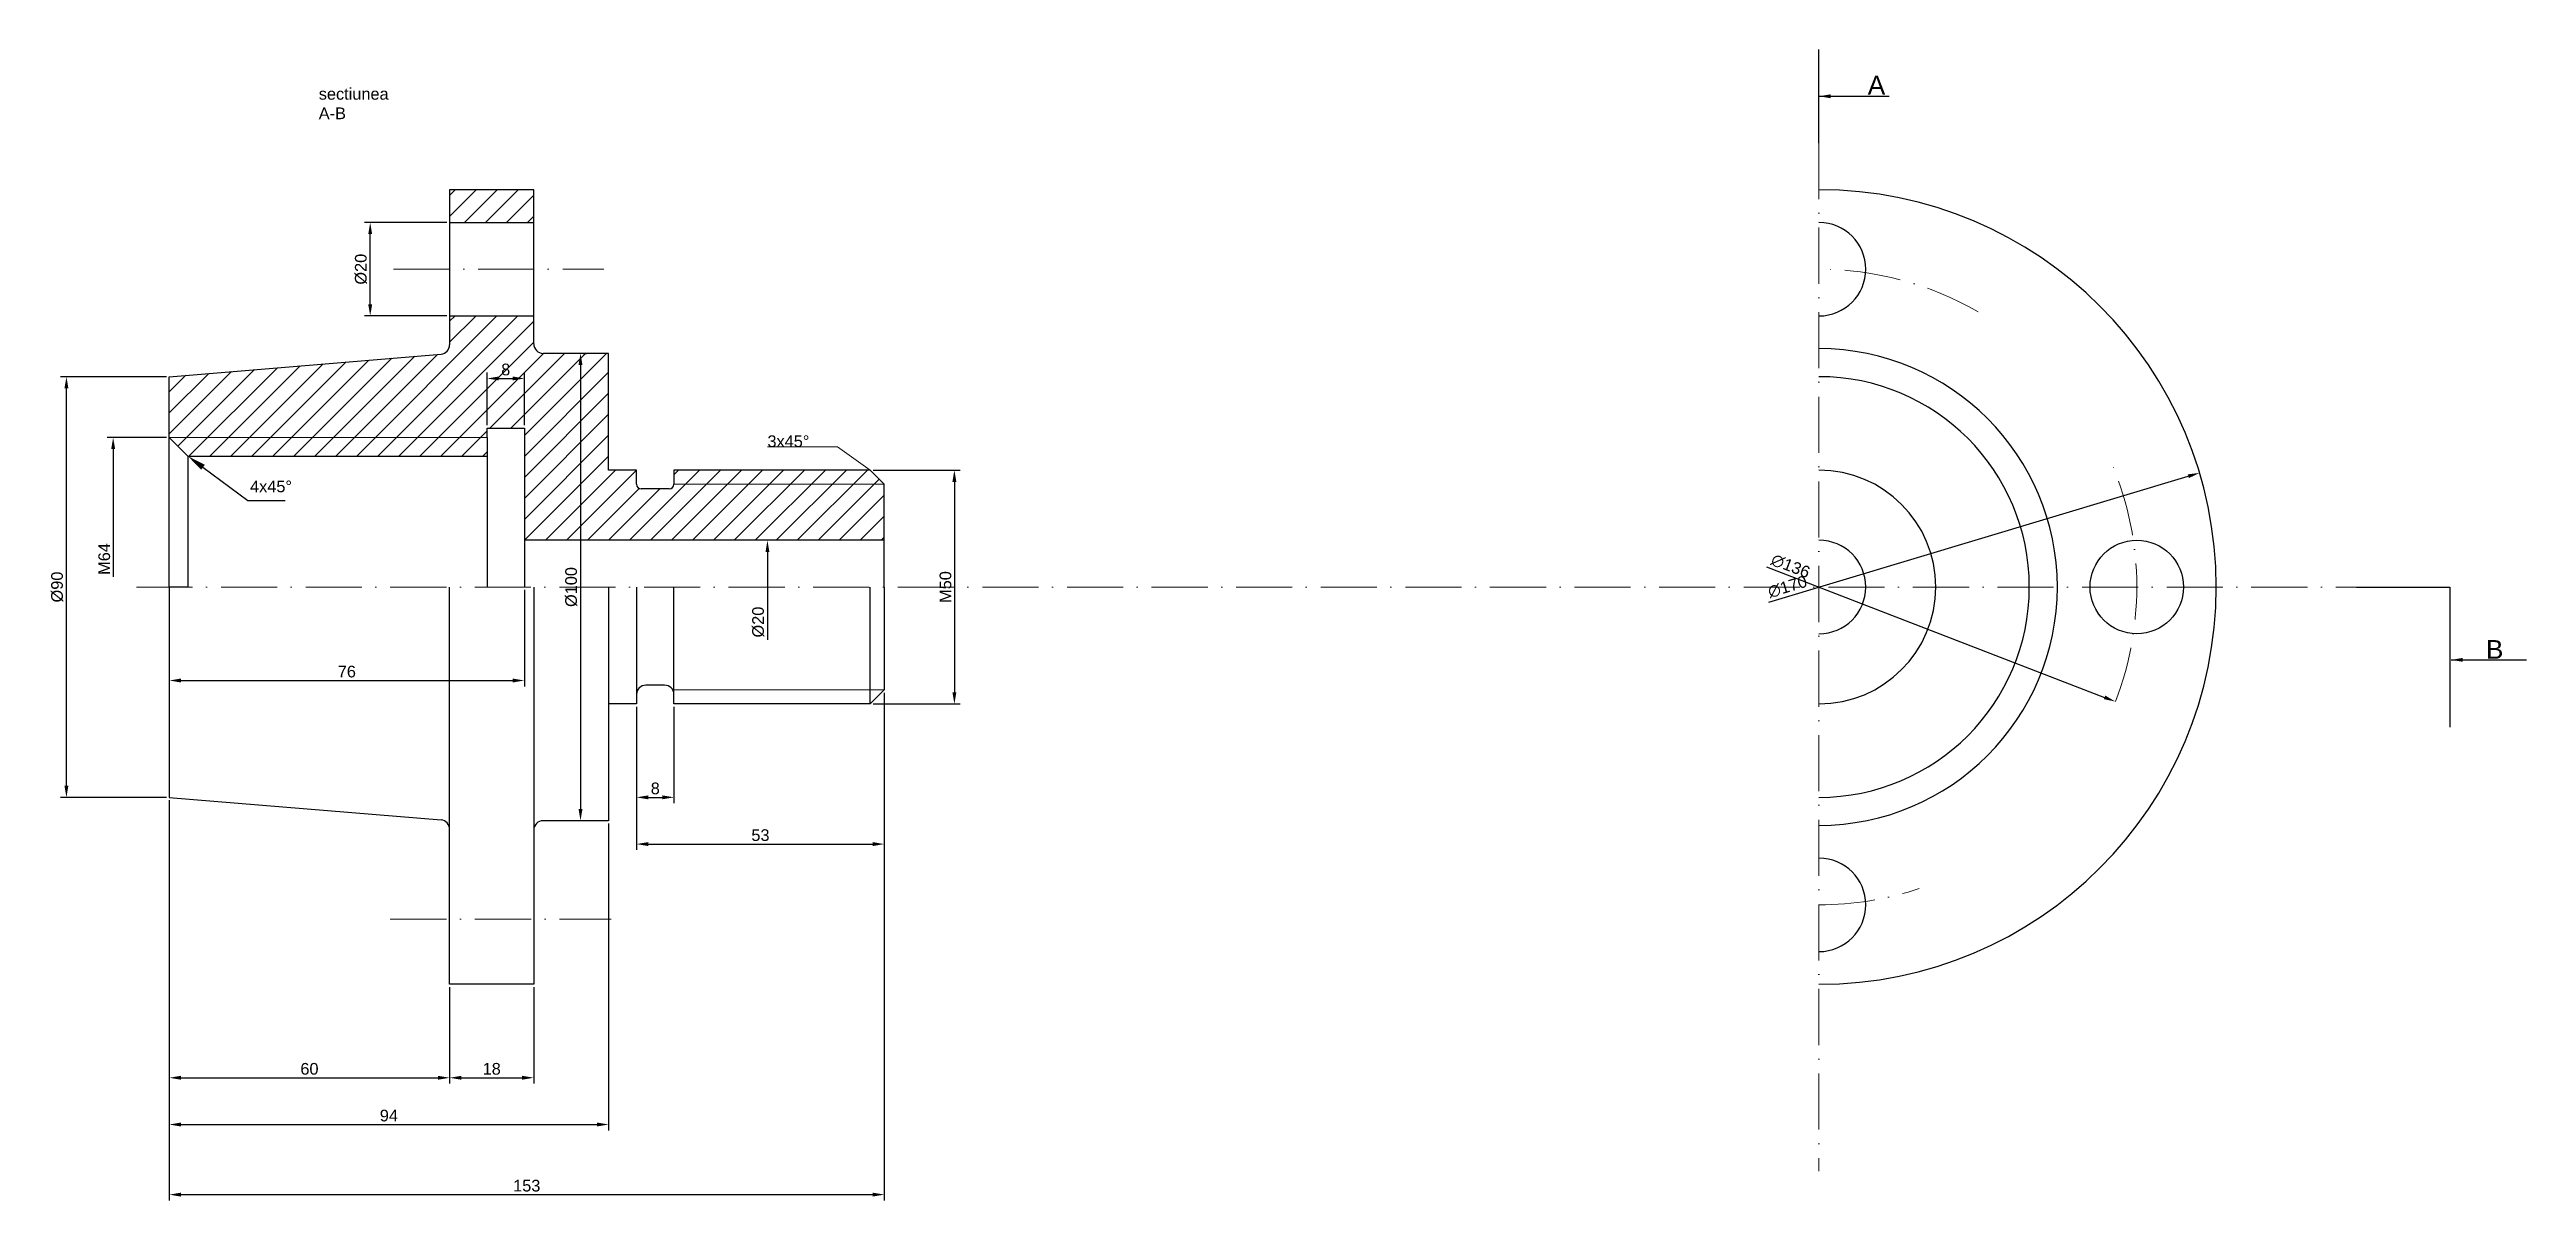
# Model space of a CAD drawing. Header units: millimetres. Extents: x 2021 to 2551, y 2669 to 2915.
import ezdxf
from ezdxf import colors
from ezdxf.entities.mleader import LeaderData, LeaderLine
from ezdxf.math import Vec2, Vec3

# ---------------------------------------------------------------- set-up
doc = ezdxf.new("R2010")
doc.units = ezdxf.units.MM
doc.linetypes.add('ACAD_ISO10W100', pattern=[18, 12, -3, 0, -3])
for name, color, linetype, lineweight in [('AXE', 129, 'ACAD_ISO10W100', 15), ('COTARE', 104, 'Continuous', 15), ('DESENARE', 7, 'Continuous', 30), ('HȘURARE', 52, 'Continuous', 15), ('LINIE SUBTIRE', 7, 'Continuous', 15)]:
    doc.layers.add(name, color=color, linetype=linetype, lineweight=lineweight)
doc.styles.get("Standard").update_dxf_attribs({"font": 'arial.ttf'})
doc.dimstyles.new('ISO-25', dxfattribs={"dimtxt": 2.5, "dimasz": 2.5, "dimexe": 1.25, "dimexo": 0.625, "dimtad": 1, "dimtxsty": 'Standard', "dimcen": 2.5, "dimadec": 0, "dimazin": 0, "dimtfac": 1, "dimtmove": 0, "dimatfit": 3, "dimfxl": 1, "dimarcsym": 0})

# ---------------------------------------------------------------- blocks, each defined once
blk = doc.blocks.new('*D1')
at = {"layer": 'COTARE', "color": 0, "lineweight": -2, "transparency": 16777216}
for p, q in [((2106.38, 2878), (2088.75, 2878)), ((2090, 2860.5), (2090, 2875.5)), ((2106.38, 2858), (2088.75, 2858))]:
    blk.add_line(p, q, dxfattribs=at)
at = {"layer": 'COTARE', "color": 0, "transparency": 16777216}
for points in [[(2089.58, 2875.5), (2090.42, 2875.5), (2090, 2878)], [(2089.58, 2860.5), (2090.42, 2860.5), (2090, 2858)]]:
    blk.add_solid(points, dxfattribs=at)
at = {"layer": 'Defpoints', "color": 0, "transparency": 16777216}
for p in [(2090, 2878), (2107, 2878), (2107, 2858)]:
    blk.add_point(p, dxfattribs=at)
at = {"layer": 'COTARE', "color": 0, "transparency": 16777216, "insert": (2088.03, 2868), "char_height": 2.5, "attachment_point": 5, "rotation": 90}
blk.add_mtext('%%C20', dxfattribs=at)
blk = doc.blocks.new('*D2')
at = {"layer": 'COTARE', "color": 0, "lineweight": -2, "transparency": 16777216}
for p, q in [((2046.38, 2845), (2023.75, 2845)), ((2025, 2757.5), (2025, 2842.5)), ((2046.38, 2755), (2023.75, 2755))]:
    blk.add_line(p, q, dxfattribs=at)
at = {"layer": 'COTARE', "color": 0, "transparency": 16777216}
for points in [[(2024.58, 2842.5), (2025.42, 2842.5), (2025, 2845)], [(2024.58, 2757.5), (2025.42, 2757.5), (2025, 2755)]]:
    blk.add_solid(points, dxfattribs=at)
at = {"layer": 'Defpoints', "color": 0, "transparency": 16777216}
for p in [(2025, 2845), (2047, 2845), (2047, 2755)]:
    blk.add_point(p, dxfattribs=at)
at = {"layer": 'COTARE', "color": 0, "transparency": 16777216, "insert": (2023.03, 2800), "char_height": 2.5, "attachment_point": 5, "rotation": 90}
blk.add_mtext('%%c90', dxfattribs=at)
blk = doc.blocks.new('*D3')
at = {"layer": 'COTARE', "color": 0, "lineweight": -2, "transparency": 16777216}
for p, q in [((2047, 2799.38), (2047, 2778.75)), ((2123, 2799.38), (2123, 2778.75)), ((2049.5, 2780), (2120.5, 2780))]:
    blk.add_line(p, q, dxfattribs=at)
at = {"layer": 'COTARE', "color": 0, "transparency": 16777216}
for points in [[(2049.5, 2780.42), (2049.5, 2779.58), (2047, 2780)], [(2120.5, 2780.42), (2120.5, 2779.58), (2123, 2780)]]:
    blk.add_solid(points, dxfattribs=at)
at = {"layer": 'Defpoints', "color": 0, "transparency": 16777216}
for p in [(2047, 2800), (2123, 2800), (2123, 2780)]:
    blk.add_point(p, dxfattribs=at)
at = {"layer": 'COTARE', "color": 0, "transparency": 16777216, "insert": (2085, 2781.9), "char_height": 2.5, "attachment_point": 5}
blk.add_mtext('76', dxfattribs=at)
blk = doc.blocks.new('*D4')
at = {"layer": 'COTARE', "color": 0, "lineweight": -2, "transparency": 16777216}
for p, q in [((2135, 2847.5), (2135, 2752.5)), ((2135.63, 2850), (2136.25, 2850)), ((2140.38, 2750), (2133.75, 2750))]:
    blk.add_line(p, q, dxfattribs=at)
at = {"layer": 'COTARE', "color": 0, "transparency": 16777216}
for points in [[(2134.58, 2847.5), (2135.42, 2847.5), (2135, 2850)], [(2134.58, 2752.5), (2135.42, 2752.5), (2135, 2750)]]:
    blk.add_solid(points, dxfattribs=at)
at = {"layer": 'Defpoints', "color": 0, "transparency": 16777216}
for p in [(2135, 2850), (2135, 2750), (2141, 2750)]:
    blk.add_point(p, dxfattribs=at)
at = {"layer": 'COTARE', "color": 0, "transparency": 16777216, "insert": (2133.03, 2800), "char_height": 2.5, "attachment_point": 5, "rotation": 90}
blk.add_mtext('%%c100', dxfattribs=at)
blk = doc.blocks.new('*D5')
at = {"layer": 'COTARE', "color": 0, "lineweight": -2, "transparency": 16777216}
for p, q in [((2200, 2777.38), (2200, 2743.75)), ((2147, 2774.38), (2147, 2743.75)), ((2149.5, 2745), (2197.5, 2745))]:
    blk.add_line(p, q, dxfattribs=at)
at = {"layer": 'COTARE', "color": 0, "transparency": 16777216}
for points in [[(2149.5, 2745.42), (2149.5, 2744.58), (2147, 2745)], [(2197.5, 2745.42), (2197.5, 2744.58), (2200, 2745)]]:
    blk.add_solid(points, dxfattribs=at)
at = {"layer": 'Defpoints', "color": 0, "transparency": 16777216}
for p in [(2200, 2778), (2147, 2775), (2200, 2745)]:
    blk.add_point(p, dxfattribs=at)
at = {"layer": 'COTARE', "color": 0, "transparency": 16777216, "insert": (2173.5, 2746.9), "char_height": 2.5, "attachment_point": 5}
blk.add_mtext('53', dxfattribs=at)
blk = doc.blocks.new('*D6')
at = {"layer": 'COTARE', "color": 0, "lineweight": -2, "transparency": 16777216}
for p, q in [((2197.63, 2825), (2216.25, 2825)), ((2215, 2822.5), (2215, 2777.5)), ((2197.63, 2775), (2216.25, 2775))]:
    blk.add_line(p, q, dxfattribs=at)
at = {"layer": 'COTARE', "color": 0, "transparency": 16777216}
for points in [[(2214.58, 2822.5), (2215.42, 2822.5), (2215, 2825)], [(2214.58, 2777.5), (2215.42, 2777.5), (2215, 2775)]]:
    blk.add_solid(points, dxfattribs=at)
at = {"layer": 'Defpoints', "color": 0, "transparency": 16777216}
for p in [(2197, 2825), (2197, 2775), (2215, 2775)]:
    blk.add_point(p, dxfattribs=at)
at = {"layer": 'COTARE', "color": 0, "transparency": 16777216, "insert": (2213.1, 2800), "char_height": 2.5, "attachment_point": 5, "rotation": 90}
blk.add_mtext('M50', dxfattribs=at)
blk = doc.blocks.new('*D7')
at = {"layer": 'COTARE', "color": 0, "lineweight": -2, "transparency": 16777216}
for p, q in [((2047, 2754.38), (2047, 2693.75)), ((2107, 2714.38), (2107, 2693.75)), ((2049.5, 2695), (2104.5, 2695))]:
    blk.add_line(p, q, dxfattribs=at)
at = {"layer": 'COTARE', "color": 0, "transparency": 16777216}
for points in [[(2049.5, 2695.42), (2049.5, 2694.58), (2047, 2695)], [(2104.5, 2695.42), (2104.5, 2694.58), (2107, 2695)]]:
    blk.add_solid(points, dxfattribs=at)
at = {"layer": 'Defpoints', "color": 0, "transparency": 16777216}
for p in [(2047, 2755), (2107, 2715), (2107, 2695)]:
    blk.add_point(p, dxfattribs=at)
at = {"layer": 'COTARE', "color": 0, "transparency": 16777216, "insert": (2077, 2696.9), "char_height": 2.5, "attachment_point": 5}
blk.add_mtext('60', dxfattribs=at)
blk = doc.blocks.new('*D8')
at = {"layer": 'COTARE', "color": 0, "lineweight": -2, "transparency": 16777216}
for p, q in [((2107, 2714.38), (2107, 2693.75)), ((2125, 2714.38), (2125, 2693.75)), ((2109.5, 2695), (2122.5, 2695))]:
    blk.add_line(p, q, dxfattribs=at)
at = {"layer": 'COTARE', "color": 0, "transparency": 16777216}
for points in [[(2109.5, 2695.42), (2109.5, 2694.58), (2107, 2695)], [(2122.5, 2695.42), (2122.5, 2694.58), (2125, 2695)]]:
    blk.add_solid(points, dxfattribs=at)
at = {"layer": 'Defpoints', "color": 0, "transparency": 16777216}
for p in [(2107, 2715), (2125, 2715), (2125, 2695)]:
    blk.add_point(p, dxfattribs=at)
at = {"layer": 'COTARE', "color": 0, "transparency": 16777216, "insert": (2116, 2696.9), "char_height": 2.5, "attachment_point": 5}
blk.add_mtext('18', dxfattribs=at)
blk = doc.blocks.new('*D9')
at = {"layer": 'COTARE', "color": 0, "lineweight": -2, "transparency": 16777216}
for p, q in [((2047, 2754.38), (2047, 2683.75)), ((2141, 2749.38), (2141, 2683.75)), ((2049.5, 2685), (2138.5, 2685))]:
    blk.add_line(p, q, dxfattribs=at)
at = {"layer": 'COTARE', "color": 0, "transparency": 16777216}
for points in [[(2049.5, 2685.42), (2049.5, 2684.58), (2047, 2685)], [(2138.5, 2685.42), (2138.5, 2684.58), (2141, 2685)]]:
    blk.add_solid(points, dxfattribs=at)
at = {"layer": 'Defpoints', "color": 0, "transparency": 16777216}
for p in [(2047, 2755), (2141, 2750), (2141, 2685)]:
    blk.add_point(p, dxfattribs=at)
at = {"layer": 'COTARE', "color": 0, "transparency": 16777216, "insert": (2094, 2686.9), "char_height": 2.5, "attachment_point": 5}
blk.add_mtext('94', dxfattribs=at)
blk = doc.blocks.new('*D10')
at = {"layer": 'COTARE', "color": 0, "lineweight": -2, "transparency": 16777216}
for p, q in [((2200, 2777.38), (2200, 2668.75)), ((2047, 2754.38), (2047, 2668.75)), ((2049.5, 2670), (2197.5, 2670))]:
    blk.add_line(p, q, dxfattribs=at)
at = {"layer": 'COTARE', "color": 0, "transparency": 16777216}
for points in [[(2049.5, 2670.42), (2049.5, 2669.58), (2047, 2670)], [(2197.5, 2670.42), (2197.5, 2669.58), (2200, 2670)]]:
    blk.add_solid(points, dxfattribs=at)
at = {"layer": 'Defpoints', "color": 0, "transparency": 16777216}
for p in [(2200, 2778), (2047, 2755), (2200, 2670)]:
    blk.add_point(p, dxfattribs=at)
at = {"layer": 'COTARE', "color": 0, "transparency": 16777216, "insert": (2123.5, 2671.9), "char_height": 2.5, "attachment_point": 5}
blk.add_mtext('153', dxfattribs=at)
blk = doc.blocks.new('*D11')
at = {"layer": 'COTARE', "color": 0, "lineweight": -2, "transparency": 16777216}
for p, q in [((2046.38, 2832), (2033.75, 2832)), ((2035, 2829.5), (2035, 2802.19))]:
    blk.add_line(p, q, dxfattribs=at)
at = {"layer": 'COTARE', "color": 0, "transparency": 16777216}
blk.add_solid([(2034.58, 2829.5), (2035.42, 2829.5), (2035, 2832)], dxfattribs=at)
at = {"layer": 'Defpoints', "color": 0, "transparency": 16777216}
for p in [(2047, 2832), (2035, 2780), (2047, 2780)]:
    blk.add_point(p, dxfattribs=at)
at = {"layer": 'COTARE', "color": 0, "transparency": 16777216, "insert": (2033.1, 2806), "char_height": 2.5, "attachment_point": 5, "rotation": 90}
blk.add_mtext('M64', dxfattribs=at)
blk = doc.blocks.new('*D12')
at = {"layer": 'COTARE', "color": 0, "lineweight": -2, "transparency": 16777216}
blk.add_line((2175, 2807.5), (2175, 2788.73), dxfattribs=at)
at = {"layer": 'COTARE', "color": 0, "transparency": 16777216}
blk.add_solid([(2174.58, 2807.5), (2175.42, 2807.5), (2175, 2810)], dxfattribs=at)
at = {"layer": 'Defpoints', "color": 0, "transparency": 16777216}
for p in [(2200, 2810), (2175, 2775), (2197, 2775)]:
    blk.add_point(p, dxfattribs=at)
at = {"layer": 'COTARE', "color": 0, "transparency": 16777216, "insert": (2173.03, 2792.5), "char_height": 2.5, "attachment_point": 5, "rotation": 90}
blk.add_mtext('%%c20', dxfattribs=at)
blk = doc.blocks.new('*D13')
at = {"layer": 'COTARE', "color": 0, "lineweight": -2, "transparency": 16777216}
for p, q in [((2147, 2774.38), (2147, 2753.75)), ((2155, 2774.38), (2155, 2753.75)), ((2149.5, 2755), (2152.5, 2755))]:
    blk.add_line(p, q, dxfattribs=at)
at = {"layer": 'COTARE', "color": 0, "transparency": 16777216}
for points in [[(2149.5, 2755.42), (2149.5, 2754.58), (2147, 2755)], [(2152.5, 2755.42), (2152.5, 2754.58), (2155, 2755)]]:
    blk.add_solid(points, dxfattribs=at)
at = {"layer": 'Defpoints', "color": 0, "transparency": 16777216}
for p in [(2147, 2775), (2155, 2775), (2155, 2755)]:
    blk.add_point(p, dxfattribs=at)
at = {"layer": 'COTARE', "color": 0, "transparency": 16777216, "insert": (2151, 2756.9), "char_height": 2.5, "attachment_point": 5}
blk.add_mtext('8', dxfattribs=at)
blk = doc.blocks.new('*D16')
at = {"layer": 'COTARE', "color": 0, "lineweight": -2, "transparency": 16777216}
blk.add_line((2389.28, 2796.79), (2479.02, 2823.7), dxfattribs=at)
at = {"layer": 'COTARE', "color": 0, "transparency": 16777216}
blk.add_solid([(2478.9, 2824.1), (2479.14, 2823.3), (2481.42, 2824.42)], dxfattribs=at)
at = {"layer": 'Defpoints', "color": 0, "transparency": 16777216}
for p in [(2481.42, 2824.42), (2318.58, 2775.58)]:
    blk.add_point(p, dxfattribs=at)
at = {"layer": 'COTARE', "color": 0, "transparency": 16777216, "insert": (2393.26, 2800.04), "char_height": 2.5, "attachment_point": 5, "rotation": 16.6946}
blk.add_mtext('∅170', dxfattribs=at)
blk = doc.blocks.new('*D18')
at = {"layer": 'COTARE', "color": 0, "lineweight": -2, "transparency": 16777216}
for p, q in [((2115, 2834.62), (2115, 2845.87)), ((2117.5, 2844.62), (2120.5, 2844.62)), ((2123, 2834.62), (2123, 2845.87))]:
    blk.add_line(p, q, dxfattribs=at)
at = {"layer": 'COTARE', "color": 0, "transparency": 16777216}
for points in [[(2117.5, 2845.04), (2117.5, 2844.21), (2115, 2844.62)], [(2120.5, 2845.04), (2120.5, 2844.21), (2123, 2844.62)]]:
    blk.add_solid(points, dxfattribs=at)
at = {"layer": 'Defpoints', "color": 0, "transparency": 16777216}
for p in [(2123, 2844.62), (2115, 2834), (2123, 2834)]:
    blk.add_point(p, dxfattribs=at)
at = {"layer": 'COTARE', "color": 0, "transparency": 16777216, "insert": (2119, 2846.53), "char_height": 2.5, "attachment_point": 5}
blk.add_mtext('8', dxfattribs=at)
blk = doc.blocks.new('*D19')
at = {"layer": 'COTARE', "color": 0, "lineweight": -2, "transparency": 16777216}
blk.add_line((2388.77, 2804.34), (2461.1, 2776.39), dxfattribs=at)
at = {"layer": 'COTARE', "color": 0, "transparency": 16777216}
blk.add_solid([(2461.25, 2776.78), (2460.95, 2776.01), (2463.43, 2775.49)], dxfattribs=at)
at = {"layer": 'Defpoints', "color": 0, "transparency": 16777216}
for p in [(2336.57, 2824.51), (2463.43, 2775.49)]:
    blk.add_point(p, dxfattribs=at)
at = {"layer": 'COTARE', "color": 0, "transparency": 16777216, "insert": (2393.91, 2804.47), "char_height": 2.5, "attachment_point": 5, "rotation": 338.8751}
blk.add_mtext('∅136', dxfattribs=at)

msp = doc.modelspace()

# ---------------------------------------------------------------- hatches: boundary and pattern name
at = {"layer": 'HȘURARE'}
h = msp.add_hatch(dxfattribs=at)
h.set_pattern_fill('ANSI31', color=256)
h.paths.add_polyline_path([(2141, 2850), (2127, 2850, -0.4142136), (2125, 2852), (2125, 2858), (2107, 2858), (2107, 2851.84, -0.3900665), (2105.166, 2849.847), (2047, 2845), (2047, 2832), (2115, 2832), (2115, 2834), (2123, 2834), (2123, 2810), (2200, 2810), (2200, 2822), (2155, 2822, -0.4142136), (2154, 2821), (2148, 2821, -0.4142136), (2147, 2822), (2147, 2825), (2141, 2825)])
h.paths.add_polyline_path([(2115, 2832), (2047, 2832), (2051, 2828), (2115, 2828)], flags=17)
h.paths.add_polyline_path([(2197, 2825), (2155, 2825), (2155, 2822), (2200, 2822)], flags=17)
h.paths.add_polyline_path([(2125, 2885), (2107, 2885), (2107, 2878), (2125, 2878)])

# ---------------------------------------------------------------- linework, layer by layer
at = {"layer": 'AXE'}
for p, q in [((2400, 2895), (2400, 2675)), ((2095, 2868), (2140, 2868)), ((2040, 2800), (2515, 2800)), ((2094.307, 2728.958), (2141.563, 2728.958))]:
    msp.add_line(p, q, dxfattribs=at)
for start, end in [(59.94603, 90), (338.87513, 24.10971), (270, 288.38747)]:
    msp.add_arc((2400, 2800), 68, start, end, dxfattribs=at)
at = {"layer": 'COTARE'}
for p, q in [((2190, 2830), (2175, 2830)), ((2197, 2825), (2190, 2830))]:
    msp.add_line(p, q, dxfattribs=at)
at = {"layer": 'Defpoints'}
msp.add_line((2200, 2810), (2123, 2810), dxfattribs=at)
at = {"layer": 'DESENARE', "color": 250}
for p, q in [((2400, 2895), (2400, 2915)), ((2515, 2800), (2535, 2800)), ((2535, 2800), (2535, 2770))]:
    msp.add_line(p, q, dxfattribs=at)
at = {"layer": 'DESENARE'}
for p, q in [((2125, 2885), (2107, 2885)), ((2107, 2885), (2107, 2851.84)), ((2125, 2852), (2125, 2885)), ((2107, 2878), (2125, 2878)), ((2107, 2858), (2125, 2858)), ((2047, 2845), (2105.166, 2849.847)), ((2141, 2850), (2127, 2850)), ((2141, 2825), (2141, 2850)), ((2047, 2800), (2047, 2845)), ((2047, 2832), (2047, 2832)), ((2051, 2828), (2047, 2832)), ((2115, 2832), (2115, 2834)), ((2115, 2834), (2123, 2834)), ((2115, 2832), (2115, 2800)), ((2123, 2834), (2123, 2800)), ((2051, 2828), (2115, 2828)), ((2051, 2828), (2051, 2800)), ((2147, 2825), (2141, 2825)), ((2147, 2822), (2147, 2825)), ((2197, 2825), (2155, 2825)), ((2155, 2825), (2155, 2822)), ((2197, 2825), (2200, 2822)), ((2154, 2821), (2148, 2821)), ((2200, 2800), (2200, 2822)), ((2051, 2800), (2047, 2800)), ((2047, 2800), (2047, 2755)), ((2107, 2715), (2107, 2800)), ((2125, 2800), (2125, 2715)), ((2141, 2800), (2141, 2750)), ((2147, 2800), (2147, 2775)), ((2155, 2775), (2155, 2800)), ((2197, 2775), (2197, 2800)), ((2200, 2800), (2200, 2778)), ((2153, 2779), (2149, 2779)), ((2197, 2775), (2200, 2778)), ((2147, 2775), (2141, 2775)), ((2197, 2775), (2155, 2775)), ((2047, 2755), (2105.166, 2750.153)), ((2141, 2750), (2127, 2750)), ((2125, 2715), (2107, 2715))]:
    msp.add_line(p, q, dxfattribs=at)
msp.add_circle((2468, 2800), 10, dxfattribs=at)
for centre, radius, start, end in [((2400, 2800), 85, 270, 90), ((2400, 2868), 10, 270, 90), ((2105, 2851.84), 2, 274.76364, 0), ((2127, 2852), 2, 180, 270), ((2400, 2800), 51, 270, 90), ((2400, 2800), 45, 270, 90), ((2400, 2800), 25, 270, 90), ((2148, 2822), 1, 180, 270), ((2154, 2822), 1, 270, 0), ((2400, 2800), 10, 270, 90), ((2149, 2777), 2, 90, 180), ((2153, 2777), 2, 0, 90), ((2105, 2748.16), 2, 0, 85.23636), ((2127, 2748), 2, 90, 180), ((2400, 2732), 10, 270, 90)]:
    msp.add_arc(centre, radius, start, end, dxfattribs=at)
at = {"layer": 'LINIE SUBTIRE'}
for p, q in [((2047, 2832), (2115, 2832)), ((2200, 2822), (2155, 2822)), ((2200, 2778), (2155, 2778))]:
    msp.add_line(p, q, dxfattribs=at)

# ---------------------------------------------------------------- texts
at = {"layer": 'COTARE', "char_height": 2.5, "attachment_point": 1}
for s, width, heights, insert in [('{\\C0;sectiunea\\PA-B}', 37.39897, [16.863], (2078.993, 2906.77)), ('3x45%%D', 15, [0], (2175, 2832.445)), ('4x45%%D', 25.5, [0], (2064.292, 2822.777))]:
    msp.add_mtext_dynamic_manual_height_columns(s, width=width, gutter_width=12.5, heights=heights, dxfattribs=dict(at, insert=insert))
at = {"layer": 'DESENARE', "color": 250, "char_height": 4, "attachment_point": 1}
for s, width, gutter_width, insert in [('A', 30, 37.5, (2410.437, 2909.378)), ('B', 21.39044, 28.605, (2542.711, 2788.65))]:
    msp.add_mtext_dynamic_manual_height_columns(s, width=width, gutter_width=gutter_width, heights=[0], dxfattribs=dict(at, insert=insert))

# ---------------------------------------------------------------- dimensions: what is measured, and where the dimension line sits
at = {"layer": 'COTARE'}
for base, p1, p2, text, picture, middle in [((2090, 2878), (2107, 2858), (2107, 2878), '%%C20', '*D1', (2088.029, 2868)), ((2135, 2750), (2135, 2850), (2141, 2750), '%%c100', '*D4', (2133.029, 2800)), ((2025, 2845), (2047, 2755), (2047, 2845), '%%c90', '*D2', (2023.029, 2800)), ((2215, 2775), (2197, 2825), (2197, 2775), 'M50', '*D6', (2213.099, 2800))]:
    dim = msp.add_linear_dim(base=base, p1=p1, p2=p2, angle=90, text=text, dimstyle='ISO-25', dxfattribs=at)
    dim.commit()
    dim.dimension.update_dxf_attribs({"geometry": picture, "text_midpoint": middle})
for base, p1, p2, picture, middle in [((2123, 2844.625), (2115, 2834), (2123, 2834), '*D18', (2119, 2846.526)), ((2123, 2780), (2047, 2800), (2123, 2800), '*D3', (2085, 2781.901)), ((2200, 2670), (2047, 2755), (2200, 2778), '*D10', (2123.5, 2671.902)), ((2200, 2745), (2147, 2775), (2200, 2778), '*D5', (2173.5, 2746.902)), ((2155, 2755), (2147, 2775), (2155, 2775), '*D13', (2151, 2756.901)), ((2107, 2695), (2047, 2755), (2107, 2715), '*D7', (2077, 2696.901)), ((2141, 2685), (2047, 2755), (2141, 2750), '*D9', (2094, 2686.901)), ((2125, 2695), (2107, 2715), (2125, 2715), '*D8', (2116, 2696.901))]:
    dim = msp.add_linear_dim(base=base, p1=p1, p2=p2, dimstyle='ISO-25', dxfattribs=at)
    dim.commit()
    dim.dimension.update_dxf_attribs({"geometry": picture, "text_midpoint": middle})
for base, p1, p2, text, override, picture, middle in [((2035, 2780), (2047, 2832), (2047, 2780), 'M64', {"dimse2": 1, "dimsd2": 1}, '*D11', (2033.099, 2806)), ((2175, 2775), (2200, 2810), (2197, 2775), '%%c20', {"dimse1": 1, "dimse2": 1, "dimsd2": 1}, '*D12', (2173.029, 2792.5))]:
    dim = msp.add_linear_dim(base=base, p1=p1, p2=p2, angle=90, text=text, dimstyle='ISO-25', override=override, dxfattribs=at)
    dim.commit()
    dim.dimension.update_dxf_attribs({"geometry": picture, "text_midpoint": middle})
for p1, p2, picture, middle in [((2481.417, 2824.418), (2318.583, 2775.582), '*D16', (2393.824, 2798.148)), ((2463.43, 2775.493), (2336.57, 2824.507), '*D19', (2393.201, 2802.627))]:
    dim = msp.add_diameter_dim_2p(p1=p1, p2=p2, dimstyle='ISO-25', override={"dimse1": 1}, dxfattribs=at)
    dim.commit()
    dim.dimension.update_dxf_attribs({"geometry": picture, "text_midpoint": middle, "dimtype": 163})

# ---------------------------------------------------------------- leaders
ml = msp.add_multileader_mtext('Standard', dxfattribs=at)
ml.set_content('', color=256)
ml.set_leader_properties()
ml.build(insert=Vec2(0, 0))
ctx = ml.context
ctx.base_point, ctx.plane_origin = Vec3(2071.818, 2818.523), Vec3(2051, 2828)
notes = []
notes.append((ctx, [(0, (1, 1, 0), (2063.818, 2818.523), (1, 0), 8, [(0, [(2051, 2828)], 0, [])])]))
ctx.mtext.insert, ctx.mtext.flow_direction = Vec3(2073.818, 2820.523), 5
at = {"layer": 'DESENARE', "color": 250}
for points in [[(2400, 2905), (2415, 2905)], [(2535.257, 2784.414), (2546.636, 2784.414), (2551.378, 2784.414)]]:
    msp.add_leader(points, dimstyle='ISO-25', override={"dimgap": 0.625, "dimtad": 0}, dxfattribs=at)
for ctx, leaders in notes:
    for number, flags, end, landing, length, lines in leaders:
        leader = LeaderData()
        leader.index, (leader.has_last_leader_line, leader.has_dogleg_vector, leader.attachment_direction) = number, flags
        leader.last_leader_point, leader.dogleg_vector, leader.dogleg_length = Vec3(end), Vec3(landing), length
        for number, points, colour, breaks in lines:
            line = LeaderLine()
            line.index, line.vertices, line.color, line.breaks = number, Vec3.list(points), colors.encode_raw_color(colour), breaks
            leader.lines.append(line)
        ctx.leaders.append(leader)

doc.saveas('drawing.dxf')
